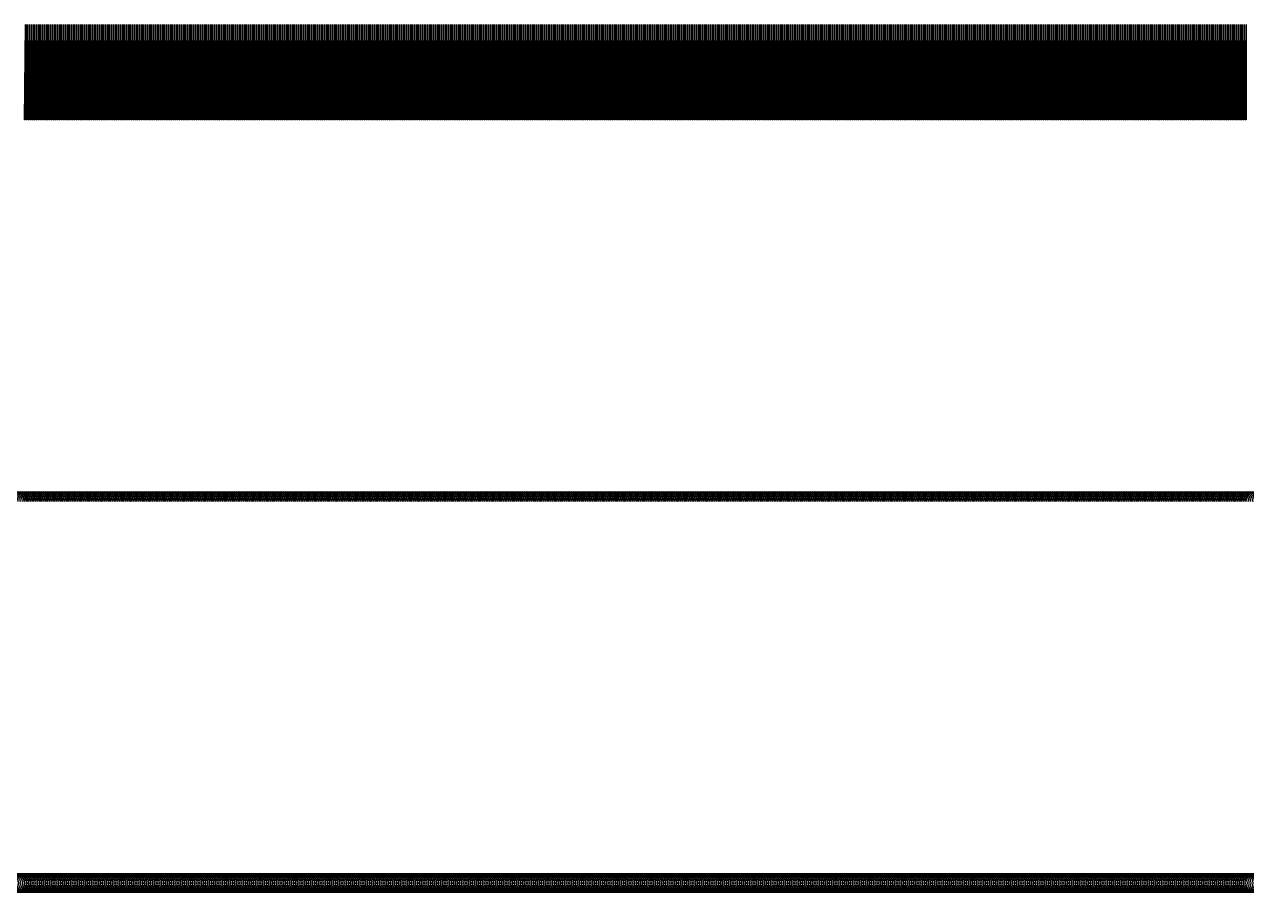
# Model space of a CAD drawing. Header units: metres. Extents: x 0 to 1000, y 0 to 105.
# Drawn here: x 128.2 to 192.3, y 59.5 to 105 of the extents above; entities that cross this region are included whole.
import ezdxf

# ---------------------------------------------------------------- set-up
doc = ezdxf.new("R2010")
doc.units = ezdxf.units.M

msp = doc.modelspace()

# ---------------------------------------------------------------- linework, layer by layer
for points in [[(128.2, 100), (128.25, 105), (128.25, 100)], [(128.3, 100), (128.35, 105), (128.35, 100)], [(128.4, 100), (128.45, 105), (128.45, 100)], [(128.5, 100), (128.55, 105), (128.55, 100)], [(128.6, 100), (128.65, 105), (128.65, 100)], [(128.7, 100), (128.75, 105), (128.75, 100)], [(128.8, 100), (128.85, 105), (128.85, 100)], [(128.9, 100), (128.95, 105), (128.95, 100)], [(129, 100), (129.05, 105), (129.05, 100)], [(129.1, 100), (129.15, 105), (129.15, 100)], [(129.2, 100), (129.25, 105), (129.25, 100)], [(129.3, 100), (129.35, 105), (129.35, 100)], [(129.4, 100), (129.45, 105), (129.45, 100)], [(129.5, 100), (129.55, 105), (129.55, 100)], [(129.6, 100), (129.65, 105), (129.65, 100)], [(129.7, 100), (129.75, 105), (129.75, 100)], [(129.8, 100), (129.85, 105), (129.85, 100)], [(129.9, 100), (129.95, 105), (129.95, 100)], [(130, 100), (130.05, 105), (130.05, 100)], [(130.1, 100), (130.15, 105), (130.15, 100)], [(130.2, 100), (130.25, 105), (130.25, 100)], [(130.3, 100), (130.35, 105), (130.35, 100)], [(130.4, 100), (130.45, 105), (130.45, 100)], [(130.5, 100), (130.55, 105), (130.55, 100)], [(130.6, 100), (130.65, 105), (130.65, 100)], [(130.7, 100), (130.75, 105), (130.75, 100)], [(130.8, 100), (130.85, 105), (130.85, 100)], [(130.9, 100), (130.95, 105), (130.95, 100)], [(131, 100), (131.05, 105), (131.05, 100)], [(131.1, 100), (131.15, 105), (131.15, 100)], [(131.2, 100), (131.25, 105), (131.25, 100)], [(131.3, 100), (131.35, 105), (131.35, 100)], [(131.4, 100), (131.45, 105), (131.45, 100)], [(131.5, 100), (131.55, 105), (131.55, 100)], [(131.6, 100), (131.65, 105), (131.65, 100)], [(131.7, 100), (131.75, 105), (131.75, 100)], [(131.8, 100), (131.85, 105), (131.85, 100)], [(131.9, 100), (131.95, 105), (131.95, 100)], [(132, 100), (132.05, 105), (132.05, 100)], [(132.1, 100), (132.15, 105), (132.15, 100)], [(132.2, 100), (132.25, 105), (132.25, 100)], [(132.3, 100), (132.35, 105), (132.35, 100)], [(132.4, 100), (132.45, 105), (132.45, 100)], [(132.5, 100), (132.55, 105), (132.55, 100)], [(132.6, 100), (132.65, 105), (132.65, 100)], [(132.7, 100), (132.75, 105), (132.75, 100)], [(132.8, 100), (132.85, 105), (132.85, 100)], [(132.9, 100), (132.95, 105), (132.95, 100)], [(133, 100), (133.05, 105), (133.05, 100)], [(133.1, 100), (133.15, 105), (133.15, 100)], [(133.2, 100), (133.25, 105), (133.25, 100)], [(133.3, 100), (133.35, 105), (133.35, 100)], [(133.4, 100), (133.45, 105), (133.45, 100)], [(133.5, 100), (133.55, 105), (133.55, 100)], [(133.6, 100), (133.65, 105), (133.65, 100)], [(133.7, 100), (133.75, 105), (133.75, 100)], [(133.8, 100), (133.85, 105), (133.85, 100)], [(133.9, 100), (133.95, 105), (133.95, 100)], [(134, 100), (134.05, 105), (134.05, 100)], [(134.1, 100), (134.15, 105), (134.15, 100)], [(134.2, 100), (134.25, 105), (134.25, 100)], [(134.3, 100), (134.35, 105), (134.35, 100)], [(134.4, 100), (134.45, 105), (134.45, 100)], [(134.5, 100), (134.55, 105), (134.55, 100)], [(134.6, 100), (134.65, 105), (134.65, 100)], [(134.7, 100), (134.75, 105), (134.75, 100)], [(134.8, 100), (134.85, 105), (134.85, 100)], [(134.9, 100), (134.95, 105), (134.95, 100)], [(135, 100), (135.05, 105), (135.05, 100)], [(135.1, 100), (135.15, 105), (135.15, 100)], [(135.2, 100), (135.25, 105), (135.25, 100)], [(135.3, 100), (135.35, 105), (135.35, 100)], [(135.4, 100), (135.45, 105), (135.45, 100)], [(135.5, 100), (135.55, 105), (135.55, 100)], [(135.6, 100), (135.65, 105), (135.65, 100)], [(135.7, 100), (135.75, 105), (135.75, 100)], [(135.8, 100), (135.85, 105), (135.85, 100)], [(135.9, 100), (135.95, 105), (135.95, 100)], [(136, 100), (136.05, 105), (136.05, 100)], [(136.1, 100), (136.15, 105), (136.15, 100)], [(136.2, 100), (136.25, 105), (136.25, 100)], [(136.3, 100), (136.35, 105), (136.35, 100)], [(136.4, 100), (136.45, 105), (136.45, 100)], [(136.5, 100), (136.55, 105), (136.55, 100)], [(136.6, 100), (136.65, 105), (136.65, 100)], [(136.7, 100), (136.75, 105), (136.75, 100)], [(136.8, 100), (136.85, 105), (136.85, 100)], [(136.9, 100), (136.95, 105), (136.95, 100)], [(137, 100), (137.05, 105), (137.05, 100)], [(137.1, 100), (137.15, 105), (137.15, 100)], [(137.2, 100), (137.25, 105), (137.25, 100)], [(137.3, 100), (137.35, 105), (137.35, 100)], [(137.4, 100), (137.45, 105), (137.45, 100)], [(137.5, 100), (137.55, 105), (137.55, 100)], [(137.6, 100), (137.65, 105), (137.65, 100)], [(137.7, 100), (137.75, 105), (137.75, 100)], [(137.8, 100), (137.85, 105), (137.85, 100)], [(137.9, 100), (137.95, 105), (137.95, 100)], [(138, 100), (138.05, 105), (138.05, 100)], [(138.1, 100), (138.15, 105), (138.15, 100)], [(138.2, 100), (138.25, 105), (138.25, 100)], [(138.3, 100), (138.35, 105), (138.35, 100)], [(138.4, 100), (138.45, 105), (138.45, 100)], [(138.5, 100), (138.55, 105), (138.55, 100)], [(138.6, 100), (138.65, 105), (138.65, 100)], [(138.7, 100), (138.75, 105), (138.75, 100)], [(138.8, 100), (138.85, 105), (138.85, 100)], [(138.9, 100), (138.95, 105), (138.95, 100)], [(139, 100), (139.05, 105), (139.05, 100)], [(139.1, 100), (139.15, 105), (139.15, 100)], [(139.2, 100), (139.25, 105), (139.25, 100)], [(139.3, 100), (139.35, 105), (139.35, 100)], [(139.4, 100), (139.45, 105), (139.45, 100)], [(139.5, 100), (139.55, 105), (139.55, 100)], [(139.6, 100), (139.65, 105), (139.65, 100)], [(139.7, 100), (139.75, 105), (139.75, 100)], [(139.8, 100), (139.85, 105), (139.85, 100)], [(139.9, 100), (139.95, 105), (139.95, 100)], [(140, 100), (140.05, 105), (140.05, 100)], [(140.1, 100), (140.15, 105), (140.15, 100)], [(140.2, 100), (140.25, 105), (140.25, 100)], [(140.3, 100), (140.35, 105), (140.35, 100)], [(140.4, 100), (140.45, 105), (140.45, 100)], [(140.5, 100), (140.55, 105), (140.55, 100)], [(140.6, 100), (140.65, 105), (140.65, 100)], [(140.7, 100), (140.75, 105), (140.75, 100)], [(140.8, 100), (140.85, 105), (140.85, 100)], [(140.9, 100), (140.95, 105), (140.95, 100)], [(141, 100), (141.05, 105), (141.05, 100)], [(141.1, 100), (141.15, 105), (141.15, 100)], [(141.2, 100), (141.25, 105), (141.25, 100)], [(141.3, 100), (141.35, 105), (141.35, 100)], [(141.4, 100), (141.45, 105), (141.45, 100)], [(141.5, 100), (141.55, 105), (141.55, 100)], [(141.6, 100), (141.65, 105), (141.65, 100)], [(141.7, 100), (141.75, 105), (141.75, 100)], [(141.8, 100), (141.85, 105), (141.85, 100)], [(141.9, 100), (141.95, 105), (141.95, 100)], [(142, 100), (142.05, 105), (142.05, 100)], [(142.1, 100), (142.15, 105), (142.15, 100)], [(142.2, 100), (142.25, 105), (142.25, 100)], [(142.3, 100), (142.35, 105), (142.35, 100)], [(142.4, 100), (142.45, 105), (142.45, 100)], [(142.5, 100), (142.55, 105), (142.55, 100)], [(142.6, 100), (142.65, 105), (142.65, 100)], [(142.7, 100), (142.75, 105), (142.75, 100)], [(142.8, 100), (142.85, 105), (142.85, 100)], [(142.9, 100), (142.95, 105), (142.95, 100)], [(143, 100), (143.05, 105), (143.05, 100)], [(143.1, 100), (143.15, 105), (143.15, 100)], [(143.2, 100), (143.25, 105), (143.25, 100)], [(143.3, 100), (143.35, 105), (143.35, 100)], [(143.4, 100), (143.45, 105), (143.45, 100)], [(143.5, 100), (143.55, 105), (143.55, 100)], [(143.6, 100), (143.65, 105), (143.65, 100)], [(143.7, 100), (143.75, 105), (143.75, 100)], [(143.8, 100), (143.85, 105), (143.85, 100)], [(143.9, 100), (143.95, 105), (143.95, 100)], [(144, 100), (144.05, 105), (144.05, 100)], [(144.1, 100), (144.15, 105), (144.15, 100)], [(144.2, 100), (144.25, 105), (144.25, 100)], [(144.3, 100), (144.35, 105), (144.35, 100)], [(144.4, 100), (144.45, 105), (144.45, 100)], [(144.5, 100), (144.55, 105), (144.55, 100)], [(144.6, 100), (144.65, 105), (144.65, 100)], [(144.7, 100), (144.75, 105), (144.75, 100)], [(144.8, 100), (144.85, 105), (144.85, 100)], [(144.9, 100), (144.95, 105), (144.95, 100)], [(145, 100), (145.05, 105), (145.05, 100)], [(145.1, 100), (145.15, 105), (145.15, 100)], [(145.2, 100), (145.25, 105), (145.25, 100)], [(145.3, 100), (145.35, 105), (145.35, 100)], [(145.4, 100), (145.45, 105), (145.45, 100)], [(145.5, 100), (145.55, 105), (145.55, 100)], [(145.6, 100), (145.65, 105), (145.65, 100)], [(145.7, 100), (145.75, 105), (145.75, 100)], [(145.8, 100), (145.85, 105), (145.85, 100)], [(145.9, 100), (145.95, 105), (145.95, 100)], [(146, 100), (146.05, 105), (146.05, 100)], [(146.1, 100), (146.15, 105), (146.15, 100)], [(146.2, 100), (146.25, 105), (146.25, 100)], [(146.3, 100), (146.35, 105), (146.35, 100)], [(146.4, 100), (146.45, 105), (146.45, 100)], [(146.5, 100), (146.55, 105), (146.55, 100)], [(146.6, 100), (146.65, 105), (146.65, 100)], [(146.7, 100), (146.75, 105), (146.75, 100)], [(146.8, 100), (146.85, 105), (146.85, 100)], [(146.9, 100), (146.95, 105), (146.95, 100)], [(147, 100), (147.05, 105), (147.05, 100)], [(147.1, 100), (147.15, 105), (147.15, 100)], [(147.2, 100), (147.25, 105), (147.25, 100)], [(147.3, 100), (147.35, 105), (147.35, 100)], [(147.4, 100), (147.45, 105), (147.45, 100)], [(147.5, 100), (147.55, 105), (147.55, 100)], [(147.6, 100), (147.65, 105), (147.65, 100)], [(147.7, 100), (147.75, 105), (147.75, 100)], [(147.8, 100), (147.85, 105), (147.85, 100)], [(147.9, 100), (147.95, 105), (147.95, 100)], [(148, 100), (148.05, 105), (148.05, 100)], [(148.1, 100), (148.15, 105), (148.15, 100)], [(148.2, 100), (148.25, 105), (148.25, 100)], [(148.3, 100), (148.35, 105), (148.35, 100)], [(148.4, 100), (148.45, 105), (148.45, 100)], [(148.5, 100), (148.55, 105), (148.55, 100)], [(148.6, 100), (148.65, 105), (148.65, 100)], [(148.7, 100), (148.75, 105), (148.75, 100)], [(148.8, 100), (148.85, 105), (148.85, 100)], [(148.9, 100), (148.95, 105), (148.95, 100)], [(149, 100), (149.05, 105), (149.05, 100)], [(149.1, 100), (149.15, 105), (149.15, 100)], [(149.2, 100), (149.25, 105), (149.25, 100)], [(149.3, 100), (149.35, 105), (149.35, 100)], [(149.4, 100), (149.45, 105), (149.45, 100)], [(149.5, 100), (149.55, 105), (149.55, 100)], [(149.6, 100), (149.65, 105), (149.65, 100)], [(149.7, 100), (149.75, 105), (149.75, 100)], [(149.8, 100), (149.85, 105), (149.85, 100)], [(149.9, 100), (149.95, 105), (149.95, 100)], [(150, 100), (150.05, 105), (150.05, 100)], [(150.1, 100), (150.15, 105), (150.15, 100)], [(150.2, 100), (150.25, 105), (150.25, 100)], [(150.3, 100), (150.35, 105), (150.35, 100)], [(150.4, 100), (150.45, 105), (150.45, 100)], [(150.5, 100), (150.55, 105), (150.55, 100)], [(150.6, 100), (150.65, 105), (150.65, 100)], [(150.7, 100), (150.75, 105), (150.75, 100)], [(150.8, 100), (150.85, 105), (150.85, 100)], [(150.9, 100), (150.95, 105), (150.95, 100)], [(151, 100), (151.05, 105), (151.05, 100)], [(151.1, 100), (151.15, 105), (151.15, 100)], [(151.2, 100), (151.25, 105), (151.25, 100)], [(151.3, 100), (151.35, 105), (151.35, 100)], [(151.4, 100), (151.45, 105), (151.45, 100)], [(151.5, 100), (151.55, 105), (151.55, 100)], [(151.6, 100), (151.65, 105), (151.65, 100)], [(151.7, 100), (151.75, 105), (151.75, 100)], [(151.8, 100), (151.85, 105), (151.85, 100)], [(151.9, 100), (151.95, 105), (151.95, 100)], [(152, 100), (152.05, 105), (152.05, 100)], [(152.1, 100), (152.15, 105), (152.15, 100)], [(152.2, 100), (152.25, 105), (152.25, 100)], [(152.3, 100), (152.35, 105), (152.35, 100)], [(152.4, 100), (152.45, 105), (152.45, 100)], [(152.5, 100), (152.55, 105), (152.55, 100)], [(152.6, 100), (152.65, 105), (152.65, 100)], [(152.7, 100), (152.75, 105), (152.75, 100)], [(152.8, 100), (152.85, 105), (152.85, 100)], [(152.9, 100), (152.95, 105), (152.95, 100)], [(153, 100), (153.05, 105), (153.05, 100)], [(153.1, 100), (153.15, 105), (153.15, 100)], [(153.2, 100), (153.25, 105), (153.25, 100)], [(153.3, 100), (153.35, 105), (153.35, 100)], [(153.4, 100), (153.45, 105), (153.45, 100)], [(153.5, 100), (153.55, 105), (153.55, 100)], [(153.6, 100), (153.65, 105), (153.65, 100)], [(153.7, 100), (153.75, 105), (153.75, 100)], [(153.8, 100), (153.85, 105), (153.85, 100)], [(153.9, 100), (153.95, 105), (153.95, 100)], [(154, 100), (154.05, 105), (154.05, 100)], [(154.1, 100), (154.15, 105), (154.15, 100)], [(154.2, 100), (154.25, 105), (154.25, 100)], [(154.3, 100), (154.35, 105), (154.35, 100)], [(154.4, 100), (154.45, 105), (154.45, 100)], [(154.5, 100), (154.55, 105), (154.55, 100)], [(154.6, 100), (154.65, 105), (154.65, 100)], [(154.7, 100), (154.75, 105), (154.75, 100)], [(154.8, 100), (154.85, 105), (154.85, 100)], [(154.9, 100), (154.95, 105), (154.95, 100)], [(155, 100), (155.05, 105), (155.05, 100)], [(155.1, 100), (155.15, 105), (155.15, 100)], [(155.2, 100), (155.25, 105), (155.25, 100)], [(155.3, 100), (155.35, 105), (155.35, 100)], [(155.4, 100), (155.45, 105), (155.45, 100)], [(155.5, 100), (155.55, 105), (155.55, 100)], [(155.6, 100), (155.65, 105), (155.65, 100)], [(155.7, 100), (155.75, 105), (155.75, 100)], [(155.8, 100), (155.85, 105), (155.85, 100)], [(155.9, 100), (155.95, 105), (155.95, 100)], [(156, 100), (156.05, 105), (156.05, 100)], [(156.1, 100), (156.15, 105), (156.15, 100)], [(156.2, 100), (156.25, 105), (156.25, 100)], [(156.3, 100), (156.35, 105), (156.35, 100)], [(156.4, 100), (156.45, 105), (156.45, 100)], [(156.5, 100), (156.55, 105), (156.55, 100)], [(156.6, 100), (156.65, 105), (156.65, 100)], [(156.7, 100), (156.75, 105), (156.75, 100)], [(156.8, 100), (156.85, 105), (156.85, 100)], [(156.9, 100), (156.95, 105), (156.95, 100)], [(157, 100), (157.05, 105), (157.05, 100)], [(157.1, 100), (157.15, 105), (157.15, 100)], [(157.2, 100), (157.25, 105), (157.25, 100)], [(157.3, 100), (157.35, 105), (157.35, 100)], [(157.4, 100), (157.45, 105), (157.45, 100)], [(157.5, 100), (157.55, 105), (157.55, 100)], [(157.6, 100), (157.65, 105), (157.65, 100)], [(157.7, 100), (157.75, 105), (157.75, 100)], [(157.8, 100), (157.85, 105), (157.85, 100)], [(157.9, 100), (157.95, 105), (157.95, 100)], [(158, 100), (158.05, 105), (158.05, 100)], [(158.1, 100), (158.15, 105), (158.15, 100)], [(158.2, 100), (158.25, 105), (158.25, 100)], [(158.3, 100), (158.35, 105), (158.35, 100)], [(158.4, 100), (158.45, 105), (158.45, 100)], [(158.5, 100), (158.55, 105), (158.55, 100)], [(158.6, 100), (158.65, 105), (158.65, 100)], [(158.7, 100), (158.75, 105), (158.75, 100)], [(158.8, 100), (158.85, 105), (158.85, 100)], [(158.9, 100), (158.95, 105), (158.95, 100)], [(159, 100), (159.05, 105), (159.05, 100)], [(159.1, 100), (159.15, 105), (159.15, 100)], [(159.2, 100), (159.25, 105), (159.25, 100)], [(159.3, 100), (159.35, 105), (159.35, 100)], [(159.4, 100), (159.45, 105), (159.45, 100)], [(159.5, 100), (159.55, 105), (159.55, 100)], [(159.6, 100), (159.65, 105), (159.65, 100)], [(159.7, 100), (159.75, 105), (159.75, 100)], [(159.8, 100), (159.85, 105), (159.85, 100)], [(159.9, 100), (159.95, 105), (159.95, 100)], [(160, 100), (160.05, 105), (160.05, 100)], [(160.1, 100), (160.15, 105), (160.15, 100)], [(160.2, 100), (160.25, 105), (160.25, 100)], [(160.3, 100), (160.35, 105), (160.35, 100)], [(160.4, 100), (160.45, 105), (160.45, 100)], [(160.5, 100), (160.55, 105), (160.55, 100)], [(160.6, 100), (160.65, 105), (160.65, 100)], [(160.7, 100), (160.75, 105), (160.75, 100)], [(160.8, 100), (160.85, 105), (160.85, 100)], [(160.9, 100), (160.95, 105), (160.95, 100)], [(161, 100), (161.05, 105), (161.05, 100)], [(161.1, 100), (161.15, 105), (161.15, 100)], [(161.2, 100), (161.25, 105), (161.25, 100)], [(161.3, 100), (161.35, 105), (161.35, 100)], [(161.4, 100), (161.45, 105), (161.45, 100)], [(161.5, 100), (161.55, 105), (161.55, 100)], [(161.6, 100), (161.65, 105), (161.65, 100)], [(161.7, 100), (161.75, 105), (161.75, 100)], [(161.8, 100), (161.85, 105), (161.85, 100)], [(161.9, 100), (161.95, 105), (161.95, 100)], [(162, 100), (162.05, 105), (162.05, 100)], [(162.1, 100), (162.15, 105), (162.15, 100)], [(162.2, 100), (162.25, 105), (162.25, 100)], [(162.3, 100), (162.35, 105), (162.35, 100)], [(162.4, 100), (162.45, 105), (162.45, 100)], [(162.5, 100), (162.55, 105), (162.55, 100)], [(162.6, 100), (162.65, 105), (162.65, 100)], [(162.7, 100), (162.75, 105), (162.75, 100)], [(162.8, 100), (162.85, 105), (162.85, 100)], [(162.9, 100), (162.95, 105), (162.95, 100)], [(163, 100), (163.05, 105), (163.05, 100)], [(163.1, 100), (163.15, 105), (163.15, 100)], [(163.2, 100), (163.25, 105), (163.25, 100)], [(163.3, 100), (163.35, 105), (163.35, 100)], [(163.4, 100), (163.45, 105), (163.45, 100)], [(163.5, 100), (163.55, 105), (163.55, 100)], [(163.6, 100), (163.65, 105), (163.65, 100)], [(163.7, 100), (163.75, 105), (163.75, 100)], [(163.8, 100), (163.85, 105), (163.85, 100)], [(163.9, 100), (163.95, 105), (163.95, 100)], [(164, 100), (164.05, 105), (164.05, 100)], [(164.1, 100), (164.15, 105), (164.15, 100)], [(164.2, 100), (164.25, 105), (164.25, 100)], [(164.3, 100), (164.35, 105), (164.35, 100)], [(164.4, 100), (164.45, 105), (164.45, 100)], [(164.5, 100), (164.55, 105), (164.55, 100)], [(164.6, 100), (164.65, 105), (164.65, 100)], [(164.7, 100), (164.75, 105), (164.75, 100)], [(164.8, 100), (164.85, 105), (164.85, 100)], [(164.9, 100), (164.95, 105), (164.95, 100)], [(165, 100), (165.05, 105), (165.05, 100)], [(165.1, 100), (165.15, 105), (165.15, 100)], [(165.2, 100), (165.25, 105), (165.25, 100)], [(165.3, 100), (165.35, 105), (165.35, 100)], [(165.4, 100), (165.45, 105), (165.45, 100)], [(165.5, 100), (165.55, 105), (165.55, 100)], [(165.6, 100), (165.65, 105), (165.65, 100)], [(165.7, 100), (165.75, 105), (165.75, 100)], [(165.8, 100), (165.85, 105), (165.85, 100)], [(165.9, 100), (165.95, 105), (165.95, 100)], [(166, 100), (166.05, 105), (166.05, 100)], [(166.1, 100), (166.15, 105), (166.15, 100)], [(166.2, 100), (166.25, 105), (166.25, 100)], [(166.3, 100), (166.35, 105), (166.35, 100)], [(166.4, 100), (166.45, 105), (166.45, 100)], [(166.5, 100), (166.55, 105), (166.55, 100)], [(166.6, 100), (166.65, 105), (166.65, 100)], [(166.7, 100), (166.75, 105), (166.75, 100)], [(166.8, 100), (166.85, 105), (166.85, 100)], [(166.9, 100), (166.95, 105), (166.95, 100)], [(167, 100), (167.05, 105), (167.05, 100)], [(167.1, 100), (167.15, 105), (167.15, 100)], [(167.2, 100), (167.25, 105), (167.25, 100)], [(167.3, 100), (167.35, 105), (167.35, 100)], [(167.4, 100), (167.45, 105), (167.45, 100)], [(167.5, 100), (167.55, 105), (167.55, 100)], [(167.6, 100), (167.65, 105), (167.65, 100)], [(167.7, 100), (167.75, 105), (167.75, 100)], [(167.8, 100), (167.85, 105), (167.85, 100)], [(167.9, 100), (167.95, 105), (167.95, 100)], [(168, 100), (168.05, 105), (168.05, 100)], [(168.1, 100), (168.15, 105), (168.15, 100)], [(168.2, 100), (168.25, 105), (168.25, 100)], [(168.3, 100), (168.35, 105), (168.35, 100)], [(168.4, 100), (168.45, 105), (168.45, 100)], [(168.5, 100), (168.55, 105), (168.55, 100)], [(168.6, 100), (168.65, 105), (168.65, 100)], [(168.7, 100), (168.75, 105), (168.75, 100)], [(168.8, 100), (168.85, 105), (168.85, 100)], [(168.9, 100), (168.95, 105), (168.95, 100)], [(169, 100), (169.05, 105), (169.05, 100)], [(169.1, 100), (169.15, 105), (169.15, 100)], [(169.2, 100), (169.25, 105), (169.25, 100)], [(169.3, 100), (169.35, 105), (169.35, 100)], [(169.4, 100), (169.45, 105), (169.45, 100)], [(169.5, 100), (169.55, 105), (169.55, 100)], [(169.6, 100), (169.65, 105), (169.65, 100)], [(169.7, 100), (169.75, 105), (169.75, 100)], [(169.8, 100), (169.85, 105), (169.85, 100)], [(169.9, 100), (169.95, 105), (169.95, 100)], [(170, 100), (170.05, 105), (170.05, 100)], [(170.1, 100), (170.15, 105), (170.15, 100)], [(170.2, 100), (170.25, 105), (170.25, 100)], [(170.3, 100), (170.35, 105), (170.35, 100)], [(170.4, 100), (170.45, 105), (170.45, 100)], [(170.5, 100), (170.55, 105), (170.55, 100)], [(170.6, 100), (170.65, 105), (170.65, 100)], [(170.7, 100), (170.75, 105), (170.75, 100)], [(170.8, 100), (170.85, 105), (170.85, 100)], [(170.9, 100), (170.95, 105), (170.95, 100)], [(171, 100), (171.05, 105), (171.05, 100)], [(171.1, 100), (171.15, 105), (171.15, 100)], [(171.2, 100), (171.25, 105), (171.25, 100)], [(171.3, 100), (171.35, 105), (171.35, 100)], [(171.4, 100), (171.45, 105), (171.45, 100)], [(171.5, 100), (171.55, 105), (171.55, 100)], [(171.6, 100), (171.65, 105), (171.65, 100)], [(171.7, 100), (171.75, 105), (171.75, 100)], [(171.8, 100), (171.85, 105), (171.85, 100)], [(171.9, 100), (171.95, 105), (171.95, 100)], [(172, 100), (172.05, 105), (172.05, 100)], [(172.1, 100), (172.15, 105), (172.15, 100)], [(172.2, 100), (172.25, 105), (172.25, 100)], [(172.3, 100), (172.35, 105), (172.35, 100)], [(172.4, 100), (172.45, 105), (172.45, 100)], [(172.5, 100), (172.55, 105), (172.55, 100)], [(172.6, 100), (172.65, 105), (172.65, 100)], [(172.7, 100), (172.75, 105), (172.75, 100)], [(172.8, 100), (172.85, 105), (172.85, 100)], [(172.9, 100), (172.95, 105), (172.95, 100)], [(173, 100), (173.05, 105), (173.05, 100)], [(173.1, 100), (173.15, 105), (173.15, 100)], [(173.2, 100), (173.25, 105), (173.25, 100)], [(173.3, 100), (173.35, 105), (173.35, 100)], [(173.4, 100), (173.45, 105), (173.45, 100)], [(173.5, 100), (173.55, 105), (173.55, 100)], [(173.6, 100), (173.65, 105), (173.65, 100)], [(173.7, 100), (173.75, 105), (173.75, 100)], [(173.8, 100), (173.85, 105), (173.85, 100)], [(173.9, 100), (173.95, 105), (173.95, 100)], [(174, 100), (174.05, 105), (174.05, 100)], [(174.1, 100), (174.15, 105), (174.15, 100)], [(174.2, 100), (174.25, 105), (174.25, 100)], [(174.3, 100), (174.35, 105), (174.35, 100)], [(174.4, 100), (174.45, 105), (174.45, 100)], [(174.5, 100), (174.55, 105), (174.55, 100)], [(174.6, 100), (174.65, 105), (174.65, 100)], [(174.7, 100), (174.75, 105), (174.75, 100)], [(174.8, 100), (174.85, 105), (174.85, 100)], [(174.9, 100), (174.95, 105), (174.95, 100)], [(175, 100), (175.05, 105), (175.05, 100)], [(175.1, 100), (175.15, 105), (175.15, 100)], [(175.2, 100), (175.25, 105), (175.25, 100)], [(175.3, 100), (175.35, 105), (175.35, 100)], [(175.4, 100), (175.45, 105), (175.45, 100)], [(175.5, 100), (175.55, 105), (175.55, 100)], [(175.6, 100), (175.65, 105), (175.65, 100)], [(175.7, 100), (175.75, 105), (175.75, 100)], [(175.8, 100), (175.85, 105), (175.85, 100)], [(175.9, 100), (175.95, 105), (175.95, 100)], [(176, 100), (176.05, 105), (176.05, 100)], [(176.1, 100), (176.15, 105), (176.15, 100)], [(176.2, 100), (176.25, 105), (176.25, 100)], [(176.3, 100), (176.35, 105), (176.35, 100)], [(176.4, 100), (176.45, 105), (176.45, 100)], [(176.5, 100), (176.55, 105), (176.55, 100)], [(176.6, 100), (176.65, 105), (176.65, 100)], [(176.7, 100), (176.75, 105), (176.75, 100)], [(176.8, 100), (176.85, 105), (176.85, 100)], [(176.9, 100), (176.95, 105), (176.95, 100)], [(177, 100), (177.05, 105), (177.05, 100)], [(177.1, 100), (177.15, 105), (177.15, 100)], [(177.2, 100), (177.25, 105), (177.25, 100)], [(177.3, 100), (177.35, 105), (177.35, 100)], [(177.4, 100), (177.45, 105), (177.45, 100)], [(177.5, 100), (177.55, 105), (177.55, 100)], [(177.6, 100), (177.65, 105), (177.65, 100)], [(177.7, 100), (177.75, 105), (177.75, 100)], [(177.8, 100), (177.85, 105), (177.85, 100)], [(177.9, 100), (177.95, 105), (177.95, 100)], [(178, 100), (178.05, 105), (178.05, 100)], [(178.1, 100), (178.15, 105), (178.15, 100)], [(178.2, 100), (178.25, 105), (178.25, 100)], [(178.3, 100), (178.35, 105), (178.35, 100)], [(178.4, 100), (178.45, 105), (178.45, 100)], [(178.5, 100), (178.55, 105), (178.55, 100)], [(178.6, 100), (178.65, 105), (178.65, 100)], [(178.7, 100), (178.75, 105), (178.75, 100)], [(178.8, 100), (178.85, 105), (178.85, 100)], [(178.9, 100), (178.95, 105), (178.95, 100)], [(179, 100), (179.05, 105), (179.05, 100)], [(179.1, 100), (179.15, 105), (179.15, 100)], [(179.2, 100), (179.25, 105), (179.25, 100)], [(179.3, 100), (179.35, 105), (179.35, 100)], [(179.4, 100), (179.45, 105), (179.45, 100)], [(179.5, 100), (179.55, 105), (179.55, 100)], [(179.6, 100), (179.65, 105), (179.65, 100)], [(179.7, 100), (179.75, 105), (179.75, 100)], [(179.8, 100), (179.85, 105), (179.85, 100)], [(179.9, 100), (179.95, 105), (179.95, 100)], [(180, 100), (180.05, 105), (180.05, 100)], [(180.1, 100), (180.15, 105), (180.15, 100)], [(180.2, 100), (180.25, 105), (180.25, 100)], [(180.3, 100), (180.35, 105), (180.35, 100)], [(180.4, 100), (180.45, 105), (180.45, 100)], [(180.5, 100), (180.55, 105), (180.55, 100)], [(180.6, 100), (180.65, 105), (180.65, 100)], [(180.7, 100), (180.75, 105), (180.75, 100)], [(180.8, 100), (180.85, 105), (180.85, 100)], [(180.9, 100), (180.95, 105), (180.95, 100)], [(181, 100), (181.05, 105), (181.05, 100)], [(181.1, 100), (181.15, 105), (181.15, 100)], [(181.2, 100), (181.25, 105), (181.25, 100)], [(181.3, 100), (181.35, 105), (181.35, 100)], [(181.4, 100), (181.45, 105), (181.45, 100)], [(181.5, 100), (181.55, 105), (181.55, 100)], [(181.6, 100), (181.65, 105), (181.65, 100)], [(181.7, 100), (181.75, 105), (181.75, 100)], [(181.8, 100), (181.85, 105), (181.85, 100)], [(181.9, 100), (181.95, 105), (181.95, 100)], [(182, 100), (182.05, 105), (182.05, 100)], [(182.1, 100), (182.15, 105), (182.15, 100)], [(182.2, 100), (182.25, 105), (182.25, 100)], [(182.3, 100), (182.35, 105), (182.35, 100)], [(182.4, 100), (182.45, 105), (182.45, 100)], [(182.5, 100), (182.55, 105), (182.55, 100)], [(182.6, 100), (182.65, 105), (182.65, 100)], [(182.7, 100), (182.75, 105), (182.75, 100)], [(182.8, 100), (182.85, 105), (182.85, 100)], [(182.9, 100), (182.95, 105), (182.95, 100)], [(183, 100), (183.05, 105), (183.05, 100)], [(183.1, 100), (183.15, 105), (183.15, 100)], [(183.2, 100), (183.25, 105), (183.25, 100)], [(183.3, 100), (183.35, 105), (183.35, 100)], [(183.4, 100), (183.45, 105), (183.45, 100)], [(183.5, 100), (183.55, 105), (183.55, 100)], [(183.6, 100), (183.65, 105), (183.65, 100)], [(183.7, 100), (183.75, 105), (183.75, 100)], [(183.8, 100), (183.85, 105), (183.85, 100)], [(183.9, 100), (183.95, 105), (183.95, 100)], [(184, 100), (184.05, 105), (184.05, 100)], [(184.1, 100), (184.15, 105), (184.15, 100)], [(184.2, 100), (184.25, 105), (184.25, 100)], [(184.3, 100), (184.35, 105), (184.35, 100)], [(184.4, 100), (184.45, 105), (184.45, 100)], [(184.5, 100), (184.55, 105), (184.55, 100)], [(184.6, 100), (184.65, 105), (184.65, 100)], [(184.7, 100), (184.75, 105), (184.75, 100)], [(184.8, 100), (184.85, 105), (184.85, 100)], [(184.9, 100), (184.95, 105), (184.95, 100)], [(185, 100), (185.05, 105), (185.05, 100)], [(185.1, 100), (185.15, 105), (185.15, 100)], [(185.2, 100), (185.25, 105), (185.25, 100)], [(185.3, 100), (185.35, 105), (185.35, 100)], [(185.4, 100), (185.45, 105), (185.45, 100)], [(185.5, 100), (185.55, 105), (185.55, 100)], [(185.6, 100), (185.65, 105), (185.65, 100)], [(185.7, 100), (185.75, 105), (185.75, 100)], [(185.8, 100), (185.85, 105), (185.85, 100)], [(185.9, 100), (185.95, 105), (185.95, 100)], [(186, 100), (186.05, 105), (186.05, 100)], [(186.1, 100), (186.15, 105), (186.15, 100)], [(186.2, 100), (186.25, 105), (186.25, 100)], [(186.3, 100), (186.35, 105), (186.35, 100)], [(186.4, 100), (186.45, 105), (186.45, 100)], [(186.5, 100), (186.55, 105), (186.55, 100)], [(186.6, 100), (186.65, 105), (186.65, 100)], [(186.7, 100), (186.75, 105), (186.75, 100)], [(186.8, 100), (186.85, 105), (186.85, 100)], [(186.9, 100), (186.95, 105), (186.95, 100)], [(187, 100), (187.05, 105), (187.05, 100)], [(187.1, 100), (187.15, 105), (187.15, 100)], [(187.2, 100), (187.25, 105), (187.25, 100)], [(187.3, 100), (187.35, 105), (187.35, 100)], [(187.4, 100), (187.45, 105), (187.45, 100)], [(187.5, 100), (187.55, 105), (187.55, 100)], [(187.6, 100), (187.65, 105), (187.65, 100)], [(187.7, 100), (187.75, 105), (187.75, 100)], [(187.8, 100), (187.85, 105), (187.85, 100)], [(187.9, 100), (187.95, 105), (187.95, 100)], [(188, 100), (188.05, 105), (188.05, 100)], [(188.1, 100), (188.15, 105), (188.15, 100)], [(188.2, 100), (188.25, 105), (188.25, 100)], [(188.3, 100), (188.35, 105), (188.35, 100)], [(188.4, 100), (188.45, 105), (188.45, 100)], [(188.5, 100), (188.55, 105), (188.55, 100)], [(188.6, 100), (188.65, 105), (188.65, 100)], [(188.7, 100), (188.75, 105), (188.75, 100)], [(188.8, 100), (188.85, 105), (188.85, 100)], [(188.9, 100), (188.95, 105), (188.95, 100)], [(189, 100), (189.05, 105), (189.05, 100)], [(189.1, 100), (189.15, 105), (189.15, 100)], [(189.2, 100), (189.25, 105), (189.25, 100)], [(189.3, 100), (189.35, 105), (189.35, 100)], [(189.4, 100), (189.45, 105), (189.45, 100)], [(189.5, 100), (189.55, 105), (189.55, 100)], [(189.6, 100), (189.65, 105), (189.65, 100)], [(189.7, 100), (189.75, 105), (189.75, 100)], [(189.8, 100), (189.85, 105), (189.85, 100)], [(189.9, 100), (189.95, 105), (189.95, 100)], [(190, 100), (190.05, 105), (190.05, 100)], [(190.1, 100), (190.15, 105), (190.15, 100)], [(190.2, 100), (190.25, 105), (190.25, 100)], [(190.3, 100), (190.35, 105), (190.35, 100)], [(190.4, 100), (190.45, 105), (190.45, 100)], [(190.5, 100), (190.55, 105), (190.55, 100)], [(190.6, 100), (190.65, 105), (190.65, 100)], [(190.7, 100), (190.75, 105), (190.75, 100)], [(190.8, 100), (190.85, 105), (190.85, 100)], [(190.9, 100), (190.95, 105), (190.95, 100)], [(191, 100), (191.05, 105), (191.05, 100)], [(191.1, 100), (191.15, 105), (191.15, 100)], [(191.2, 100), (191.25, 105), (191.25, 100)], [(191.3, 100), (191.35, 105), (191.35, 100)], [(191.4, 100), (191.45, 105), (191.45, 100)], [(191.5, 100), (191.55, 105), (191.55, 100)], [(191.6, 100), (191.65, 105), (191.65, 100)], [(191.7, 100), (191.75, 105), (191.75, 100)], [(191.8, 100), (191.85, 105), (191.85, 100)], [(191.9, 100), (191.95, 105), (191.95, 100)], [(192, 100), (192.05, 105), (192.05, 100)], [(192.1, 100), (192.15, 105), (192.15, 100)], [(192.2, 100), (192.25, 105), (192.25, 100)]]:
    msp.add_lwpolyline(points, close=True)
for centre in [(127.7, 60), (127.8, 60), (127.9, 60), (128, 60), (128.1, 60), (128.2, 60), (128.3, 60), (128.4, 60), (128.5, 60), (128.6, 60), (128.7, 60), (128.8, 60), (128.9, 60), (129, 60), (129.1, 60), (129.2, 60), (129.3, 60), (129.4, 60), (129.5, 60), (129.6, 60), (129.7, 60), (129.8, 60), (129.9, 60), (130, 60), (130.1, 60), (130.2, 60), (130.3, 60), (130.4, 60), (130.5, 60), (130.6, 60), (130.7, 60), (130.8, 60), (130.9, 60), (131, 60), (131.1, 60), (131.2, 60), (131.3, 60), (131.4, 60), (131.5, 60), (131.6, 60), (131.7, 60), (131.8, 60), (131.9, 60), (132, 60), (132.1, 60), (132.2, 60), (132.3, 60), (132.4, 60), (132.5, 60), (132.6, 60), (132.7, 60), (132.8, 60), (132.9, 60), (133, 60), (133.1, 60), (133.2, 60), (133.3, 60), (133.4, 60), (133.5, 60), (133.6, 60), (133.7, 60), (133.8, 60), (133.9, 60), (134, 60), (134.1, 60), (134.2, 60), (134.3, 60), (134.4, 60), (134.5, 60), (134.6, 60), (134.7, 60), (134.8, 60), (134.9, 60), (135, 60), (135.1, 60), (135.2, 60), (135.3, 60), (135.4, 60), (135.5, 60), (135.6, 60), (135.7, 60), (135.8, 60), (135.9, 60), (136, 60), (136.1, 60), (136.2, 60), (136.3, 60), (136.4, 60), (136.5, 60), (136.6, 60), (136.7, 60), (136.8, 60), (136.9, 60), (137, 60), (137.1, 60), (137.2, 60), (137.3, 60), (137.4, 60), (137.5, 60), (137.6, 60), (137.7, 60), (137.8, 60), (137.9, 60), (138, 60), (138.1, 60), (138.2, 60), (138.3, 60), (138.4, 60), (138.5, 60), (138.6, 60), (138.7, 60), (138.8, 60), (138.9, 60), (139, 60), (139.1, 60), (139.2, 60), (139.3, 60), (139.4, 60), (139.5, 60), (139.6, 60), (139.7, 60), (139.8, 60), (139.9, 60), (140, 60), (140.1, 60), (140.2, 60), (140.3, 60), (140.4, 60), (140.5, 60), (140.6, 60), (140.7, 60), (140.8, 60), (140.9, 60), (141, 60), (141.1, 60), (141.2, 60), (141.3, 60), (141.4, 60), (141.5, 60), (141.6, 60), (141.7, 60), (141.8, 60), (141.9, 60), (142, 60), (142.1, 60), (142.2, 60), (142.3, 60), (142.4, 60), (142.5, 60), (142.6, 60), (142.7, 60), (142.8, 60), (142.9, 60), (143, 60), (143.1, 60), (143.2, 60), (143.3, 60), (143.4, 60), (143.5, 60), (143.6, 60), (143.7, 60), (143.8, 60), (143.9, 60), (144, 60), (144.1, 60), (144.2, 60), (144.3, 60), (144.4, 60), (144.5, 60), (144.6, 60), (144.7, 60), (144.8, 60), (144.9, 60), (145, 60), (145.1, 60), (145.2, 60), (145.3, 60), (145.4, 60), (145.5, 60), (145.6, 60), (145.7, 60), (145.8, 60), (145.9, 60), (146, 60), (146.1, 60), (146.2, 60), (146.3, 60), (146.4, 60), (146.5, 60), (146.6, 60), (146.7, 60), (146.8, 60), (146.9, 60), (147, 60), (147.1, 60), (147.2, 60), (147.3, 60), (147.4, 60), (147.5, 60), (147.6, 60), (147.7, 60), (147.8, 60), (147.9, 60), (148, 60), (148.1, 60), (148.2, 60), (148.3, 60), (148.4, 60), (148.5, 60), (148.6, 60), (148.7, 60), (148.8, 60), (148.9, 60), (149, 60), (149.1, 60), (149.2, 60), (149.3, 60), (149.4, 60), (149.5, 60), (149.6, 60), (149.7, 60), (149.8, 60), (149.9, 60), (150, 60), (150.1, 60), (150.2, 60), (150.3, 60), (150.4, 60), (150.5, 60), (150.6, 60), (150.7, 60), (150.8, 60), (150.9, 60), (151, 60), (151.1, 60), (151.2, 60), (151.3, 60), (151.4, 60), (151.5, 60), (151.6, 60), (151.7, 60), (151.8, 60), (151.9, 60), (152, 60), (152.1, 60), (152.2, 60), (152.3, 60), (152.4, 60), (152.5, 60), (152.6, 60), (152.7, 60), (152.8, 60), (152.9, 60), (153, 60), (153.1, 60), (153.2, 60), (153.3, 60), (153.4, 60), (153.5, 60), (153.6, 60), (153.7, 60), (153.8, 60), (153.9, 60), (154, 60), (154.1, 60), (154.2, 60), (154.3, 60), (154.4, 60), (154.5, 60), (154.6, 60), (154.7, 60), (154.8, 60), (154.9, 60), (155, 60), (155.1, 60), (155.2, 60), (155.3, 60), (155.4, 60), (155.5, 60), (155.6, 60), (155.7, 60), (155.8, 60), (155.9, 60), (156, 60), (156.1, 60), (156.2, 60), (156.3, 60), (156.4, 60), (156.5, 60), (156.6, 60), (156.7, 60), (156.8, 60), (156.9, 60), (157, 60), (157.1, 60), (157.2, 60), (157.3, 60), (157.4, 60), (157.5, 60), (157.6, 60), (157.7, 60), (157.8, 60), (157.9, 60), (158, 60), (158.1, 60), (158.2, 60), (158.3, 60), (158.4, 60), (158.5, 60), (158.6, 60), (158.7, 60), (158.8, 60), (158.9, 60), (159, 60), (159.1, 60), (159.2, 60), (159.3, 60), (159.4, 60), (159.5, 60), (159.6, 60), (159.7, 60), (159.8, 60), (159.9, 60), (160, 60), (160.1, 60), (160.2, 60), (160.3, 60), (160.4, 60), (160.5, 60), (160.6, 60), (160.7, 60), (160.8, 60), (160.9, 60), (161, 60), (161.1, 60), (161.2, 60), (161.3, 60), (161.4, 60), (161.5, 60), (161.6, 60), (161.7, 60), (161.8, 60), (161.9, 60), (162, 60), (162.1, 60), (162.2, 60), (162.3, 60), (162.4, 60), (162.5, 60), (162.6, 60), (162.7, 60), (162.8, 60), (162.9, 60), (163, 60), (163.1, 60), (163.2, 60), (163.3, 60), (163.4, 60), (163.5, 60), (163.6, 60), (163.7, 60), (163.8, 60), (163.9, 60), (164, 60), (164.1, 60), (164.2, 60), (164.3, 60), (164.4, 60), (164.5, 60), (164.6, 60), (164.7, 60), (164.8, 60), (164.9, 60), (165, 60), (165.1, 60), (165.2, 60), (165.3, 60), (165.4, 60), (165.5, 60), (165.6, 60), (165.7, 60), (165.8, 60), (165.9, 60), (166, 60), (166.1, 60), (166.2, 60), (166.3, 60), (166.4, 60), (166.5, 60), (166.6, 60), (166.7, 60), (166.8, 60), (166.9, 60), (167, 60), (167.1, 60), (167.2, 60), (167.3, 60), (167.4, 60), (167.5, 60), (167.6, 60), (167.7, 60), (167.8, 60), (167.9, 60), (168, 60), (168.1, 60), (168.2, 60), (168.3, 60), (168.4, 60), (168.5, 60), (168.6, 60), (168.7, 60), (168.8, 60), (168.9, 60), (169, 60), (169.1, 60), (169.2, 60), (169.3, 60), (169.4, 60), (169.5, 60), (169.6, 60), (169.7, 60), (169.8, 60), (169.9, 60), (170, 60), (170.1, 60), (170.2, 60), (170.3, 60), (170.4, 60), (170.5, 60), (170.6, 60), (170.7, 60), (170.8, 60), (170.9, 60), (171, 60), (171.1, 60), (171.2, 60), (171.3, 60), (171.4, 60), (171.5, 60), (171.6, 60), (171.7, 60), (171.8, 60), (171.9, 60), (172, 60), (172.1, 60), (172.2, 60), (172.3, 60), (172.4, 60), (172.5, 60), (172.6, 60), (172.7, 60), (172.8, 60), (172.9, 60), (173, 60), (173.1, 60), (173.2, 60), (173.3, 60), (173.4, 60), (173.5, 60), (173.6, 60), (173.7, 60), (173.8, 60), (173.9, 60), (174, 60), (174.1, 60), (174.2, 60), (174.3, 60), (174.4, 60), (174.5, 60), (174.6, 60), (174.7, 60), (174.8, 60), (174.9, 60), (175, 60), (175.1, 60), (175.2, 60), (175.3, 60), (175.4, 60), (175.5, 60), (175.6, 60), (175.7, 60), (175.8, 60), (175.9, 60), (176, 60), (176.1, 60), (176.2, 60), (176.3, 60), (176.4, 60), (176.5, 60), (176.6, 60), (176.7, 60), (176.8, 60), (176.9, 60), (177, 60), (177.1, 60), (177.2, 60), (177.3, 60), (177.4, 60), (177.5, 60), (177.6, 60), (177.7, 60), (177.8, 60), (177.9, 60), (178, 60), (178.1, 60), (178.2, 60), (178.3, 60), (178.4, 60), (178.5, 60), (178.6, 60), (178.7, 60), (178.8, 60), (178.9, 60), (179, 60), (179.1, 60), (179.2, 60), (179.3, 60), (179.4, 60), (179.5, 60), (179.6, 60), (179.7, 60), (179.8, 60), (179.9, 60), (180, 60), (180.1, 60), (180.2, 60), (180.3, 60), (180.4, 60), (180.5, 60), (180.6, 60), (180.7, 60), (180.8, 60), (180.9, 60), (181, 60), (181.1, 60), (181.2, 60), (181.3, 60), (181.4, 60), (181.5, 60), (181.6, 60), (181.7, 60), (181.8, 60), (181.9, 60), (182, 60), (182.1, 60), (182.2, 60), (182.3, 60), (182.4, 60), (182.5, 60), (182.6, 60), (182.7, 60), (182.8, 60), (182.9, 60), (183, 60), (183.1, 60), (183.2, 60), (183.3, 60), (183.4, 60), (183.5, 60), (183.6, 60), (183.7, 60), (183.8, 60), (183.9, 60), (184, 60), (184.1, 60), (184.2, 60), (184.3, 60), (184.4, 60), (184.5, 60), (184.6, 60), (184.7, 60), (184.8, 60), (184.9, 60), (185, 60), (185.1, 60), (185.2, 60), (185.3, 60), (185.4, 60), (185.5, 60), (185.6, 60), (185.7, 60), (185.8, 60), (185.9, 60), (186, 60), (186.1, 60), (186.2, 60), (186.3, 60), (186.4, 60), (186.5, 60), (186.6, 60), (186.7, 60), (186.8, 60), (186.9, 60), (187, 60), (187.1, 60), (187.2, 60), (187.3, 60), (187.4, 60), (187.5, 60), (187.6, 60), (187.7, 60), (187.8, 60), (187.9, 60), (188, 60), (188.1, 60), (188.2, 60), (188.3, 60), (188.4, 60), (188.5, 60), (188.6, 60), (188.7, 60), (188.8, 60), (188.9, 60), (189, 60), (189.1, 60), (189.2, 60), (189.3, 60), (189.4, 60), (189.5, 60), (189.6, 60), (189.7, 60), (189.8, 60), (189.9, 60), (190, 60), (190.1, 60), (190.2, 60), (190.3, 60), (190.4, 60), (190.5, 60), (190.6, 60), (190.7, 60), (190.8, 60), (190.9, 60), (191, 60), (191.1, 60), (191.2, 60), (191.3, 60), (191.4, 60), (191.5, 60), (191.6, 60), (191.7, 60), (191.8, 60), (191.9, 60), (192, 60), (192.1, 60), (192.2, 60), (192.3, 60), (192.4, 60), (192.5, 60), (192.6, 60), (192.7, 60)]:
    msp.add_circle(centre, 0.5)
for centre in [(127.7, 80), (127.8, 80), (127.9, 80), (128, 80), (128.1, 80), (128.2, 80), (128.3, 80), (128.4, 80), (128.5, 80), (128.6, 80), (128.7, 80), (128.8, 80), (128.9, 80), (129, 80), (129.1, 80), (129.2, 80), (129.3, 80), (129.4, 80), (129.5, 80), (129.6, 80), (129.7, 80), (129.8, 80), (129.9, 80), (130, 80), (130.1, 80), (130.2, 80), (130.3, 80), (130.4, 80), (130.5, 80), (130.6, 80), (130.7, 80), (130.8, 80), (130.9, 80), (131, 80), (131.1, 80), (131.2, 80), (131.3, 80), (131.4, 80), (131.5, 80), (131.6, 80), (131.7, 80), (131.8, 80), (131.9, 80), (132, 80), (132.1, 80), (132.2, 80), (132.3, 80), (132.4, 80), (132.5, 80), (132.6, 80), (132.7, 80), (132.8, 80), (132.9, 80), (133, 80), (133.1, 80), (133.2, 80), (133.3, 80), (133.4, 80), (133.5, 80), (133.6, 80), (133.7, 80), (133.8, 80), (133.9, 80), (134, 80), (134.1, 80), (134.2, 80), (134.3, 80), (134.4, 80), (134.5, 80), (134.6, 80), (134.7, 80), (134.8, 80), (134.9, 80), (135, 80), (135.1, 80), (135.2, 80), (135.3, 80), (135.4, 80), (135.5, 80), (135.6, 80), (135.7, 80), (135.8, 80), (135.9, 80), (136, 80), (136.1, 80), (136.2, 80), (136.3, 80), (136.4, 80), (136.5, 80), (136.6, 80), (136.7, 80), (136.8, 80), (136.9, 80), (137, 80), (137.1, 80), (137.2, 80), (137.3, 80), (137.4, 80), (137.5, 80), (137.6, 80), (137.7, 80), (137.8, 80), (137.9, 80), (138, 80), (138.1, 80), (138.2, 80), (138.3, 80), (138.4, 80), (138.5, 80), (138.6, 80), (138.7, 80), (138.8, 80), (138.9, 80), (139, 80), (139.1, 80), (139.2, 80), (139.3, 80), (139.4, 80), (139.5, 80), (139.6, 80), (139.7, 80), (139.8, 80), (139.9, 80), (140, 80), (140.1, 80), (140.2, 80), (140.3, 80), (140.4, 80), (140.5, 80), (140.6, 80), (140.7, 80), (140.8, 80), (140.9, 80), (141, 80), (141.1, 80), (141.2, 80), (141.3, 80), (141.4, 80), (141.5, 80), (141.6, 80), (141.7, 80), (141.8, 80), (141.9, 80), (142, 80), (142.1, 80), (142.2, 80), (142.3, 80), (142.4, 80), (142.5, 80), (142.6, 80), (142.7, 80), (142.8, 80), (142.9, 80), (143, 80), (143.1, 80), (143.2, 80), (143.3, 80), (143.4, 80), (143.5, 80), (143.6, 80), (143.7, 80), (143.8, 80), (143.9, 80), (144, 80), (144.1, 80), (144.2, 80), (144.3, 80), (144.4, 80), (144.5, 80), (144.6, 80), (144.7, 80), (144.8, 80), (144.9, 80), (145, 80), (145.1, 80), (145.2, 80), (145.3, 80), (145.4, 80), (145.5, 80), (145.6, 80), (145.7, 80), (145.8, 80), (145.9, 80), (146, 80), (146.1, 80), (146.2, 80), (146.3, 80), (146.4, 80), (146.5, 80), (146.6, 80), (146.7, 80), (146.8, 80), (146.9, 80), (147, 80), (147.1, 80), (147.2, 80), (147.3, 80), (147.4, 80), (147.5, 80), (147.6, 80), (147.7, 80), (147.8, 80), (147.9, 80), (148, 80), (148.1, 80), (148.2, 80), (148.3, 80), (148.4, 80), (148.5, 80), (148.6, 80), (148.7, 80), (148.8, 80), (148.9, 80), (149, 80), (149.1, 80), (149.2, 80), (149.3, 80), (149.4, 80), (149.5, 80), (149.6, 80), (149.7, 80), (149.8, 80), (149.9, 80), (150, 80), (150.1, 80), (150.2, 80), (150.3, 80), (150.4, 80), (150.5, 80), (150.6, 80), (150.7, 80), (150.8, 80), (150.9, 80), (151, 80), (151.1, 80), (151.2, 80), (151.3, 80), (151.4, 80), (151.5, 80), (151.6, 80), (151.7, 80), (151.8, 80), (151.9, 80), (152, 80), (152.1, 80), (152.2, 80), (152.3, 80), (152.4, 80), (152.5, 80), (152.6, 80), (152.7, 80), (152.8, 80), (152.9, 80), (153, 80), (153.1, 80), (153.2, 80), (153.3, 80), (153.4, 80), (153.5, 80), (153.6, 80), (153.7, 80), (153.8, 80), (153.9, 80), (154, 80), (154.1, 80), (154.2, 80), (154.3, 80), (154.4, 80), (154.5, 80), (154.6, 80), (154.7, 80), (154.8, 80), (154.9, 80), (155, 80), (155.1, 80), (155.2, 80), (155.3, 80), (155.4, 80), (155.5, 80), (155.6, 80), (155.7, 80), (155.8, 80), (155.9, 80), (156, 80), (156.1, 80), (156.2, 80), (156.3, 80), (156.4, 80), (156.5, 80), (156.6, 80), (156.7, 80), (156.8, 80), (156.9, 80), (157, 80), (157.1, 80), (157.2, 80), (157.3, 80), (157.4, 80), (157.5, 80), (157.6, 80), (157.7, 80), (157.8, 80), (157.9, 80), (158, 80), (158.1, 80), (158.2, 80), (158.3, 80), (158.4, 80), (158.5, 80), (158.6, 80), (158.7, 80), (158.8, 80), (158.9, 80), (159, 80), (159.1, 80), (159.2, 80), (159.3, 80), (159.4, 80), (159.5, 80), (159.6, 80), (159.7, 80), (159.8, 80), (159.9, 80), (160, 80), (160.1, 80), (160.2, 80), (160.3, 80), (160.4, 80), (160.5, 80), (160.6, 80), (160.7, 80), (160.8, 80), (160.9, 80), (161, 80), (161.1, 80), (161.2, 80), (161.3, 80), (161.4, 80), (161.5, 80), (161.6, 80), (161.7, 80), (161.8, 80), (161.9, 80), (162, 80), (162.1, 80), (162.2, 80), (162.3, 80), (162.4, 80), (162.5, 80), (162.6, 80), (162.7, 80), (162.8, 80), (162.9, 80), (163, 80), (163.1, 80), (163.2, 80), (163.3, 80), (163.4, 80), (163.5, 80), (163.6, 80), (163.7, 80), (163.8, 80), (163.9, 80), (164, 80), (164.1, 80), (164.2, 80), (164.3, 80), (164.4, 80), (164.5, 80), (164.6, 80), (164.7, 80), (164.8, 80), (164.9, 80), (165, 80), (165.1, 80), (165.2, 80), (165.3, 80), (165.4, 80), (165.5, 80), (165.6, 80), (165.7, 80), (165.8, 80), (165.9, 80), (166, 80), (166.1, 80), (166.2, 80), (166.3, 80), (166.4, 80), (166.5, 80), (166.6, 80), (166.7, 80), (166.8, 80), (166.9, 80), (167, 80), (167.1, 80), (167.2, 80), (167.3, 80), (167.4, 80), (167.5, 80), (167.6, 80), (167.7, 80), (167.8, 80), (167.9, 80), (168, 80), (168.1, 80), (168.2, 80), (168.3, 80), (168.4, 80), (168.5, 80), (168.6, 80), (168.7, 80), (168.8, 80), (168.9, 80), (169, 80), (169.1, 80), (169.2, 80), (169.3, 80), (169.4, 80), (169.5, 80), (169.6, 80), (169.7, 80), (169.8, 80), (169.9, 80), (170, 80), (170.1, 80), (170.2, 80), (170.3, 80), (170.4, 80), (170.5, 80), (170.6, 80), (170.7, 80), (170.8, 80), (170.9, 80), (171, 80), (171.1, 80), (171.2, 80), (171.3, 80), (171.4, 80), (171.5, 80), (171.6, 80), (171.7, 80), (171.8, 80), (171.9, 80), (172, 80), (172.1, 80), (172.2, 80), (172.3, 80), (172.4, 80), (172.5, 80), (172.6, 80), (172.7, 80), (172.8, 80), (172.9, 80), (173, 80), (173.1, 80), (173.2, 80), (173.3, 80), (173.4, 80), (173.5, 80), (173.6, 80), (173.7, 80), (173.8, 80), (173.9, 80), (174, 80), (174.1, 80), (174.2, 80), (174.3, 80), (174.4, 80), (174.5, 80), (174.6, 80), (174.7, 80), (174.8, 80), (174.9, 80), (175, 80), (175.1, 80), (175.2, 80), (175.3, 80), (175.4, 80), (175.5, 80), (175.6, 80), (175.7, 80), (175.8, 80), (175.9, 80), (176, 80), (176.1, 80), (176.2, 80), (176.3, 80), (176.4, 80), (176.5, 80), (176.6, 80), (176.7, 80), (176.8, 80), (176.9, 80), (177, 80), (177.1, 80), (177.2, 80), (177.3, 80), (177.4, 80), (177.5, 80), (177.6, 80), (177.7, 80), (177.8, 80), (177.9, 80), (178, 80), (178.1, 80), (178.2, 80), (178.3, 80), (178.4, 80), (178.5, 80), (178.6, 80), (178.7, 80), (178.8, 80), (178.9, 80), (179, 80), (179.1, 80), (179.2, 80), (179.3, 80), (179.4, 80), (179.5, 80), (179.6, 80), (179.7, 80), (179.8, 80), (179.9, 80), (180, 80), (180.1, 80), (180.2, 80), (180.3, 80), (180.4, 80), (180.5, 80), (180.6, 80), (180.7, 80), (180.8, 80), (180.9, 80), (181, 80), (181.1, 80), (181.2, 80), (181.3, 80), (181.4, 80), (181.5, 80), (181.6, 80), (181.7, 80), (181.8, 80), (181.9, 80), (182, 80), (182.1, 80), (182.2, 80), (182.3, 80), (182.4, 80), (182.5, 80), (182.6, 80), (182.7, 80), (182.8, 80), (182.9, 80), (183, 80), (183.1, 80), (183.2, 80), (183.3, 80), (183.4, 80), (183.5, 80), (183.6, 80), (183.7, 80), (183.8, 80), (183.9, 80), (184, 80), (184.1, 80), (184.2, 80), (184.3, 80), (184.4, 80), (184.5, 80), (184.6, 80), (184.7, 80), (184.8, 80), (184.9, 80), (185, 80), (185.1, 80), (185.2, 80), (185.3, 80), (185.4, 80), (185.5, 80), (185.6, 80), (185.7, 80), (185.8, 80), (185.9, 80), (186, 80), (186.1, 80), (186.2, 80), (186.3, 80), (186.4, 80), (186.5, 80), (186.6, 80), (186.7, 80), (186.8, 80), (186.9, 80), (187, 80), (187.1, 80), (187.2, 80), (187.3, 80), (187.4, 80), (187.5, 80), (187.6, 80), (187.7, 80), (187.8, 80), (187.9, 80), (188, 80), (188.1, 80), (188.2, 80), (188.3, 80), (188.4, 80), (188.5, 80), (188.6, 80), (188.7, 80), (188.8, 80), (188.9, 80), (189, 80), (189.1, 80), (189.2, 80), (189.3, 80), (189.4, 80), (189.5, 80), (189.6, 80), (189.7, 80), (189.8, 80), (189.9, 80), (190, 80), (190.1, 80), (190.2, 80), (190.3, 80), (190.4, 80), (190.5, 80), (190.6, 80), (190.7, 80), (190.8, 80), (190.9, 80), (191, 80), (191.1, 80), (191.2, 80), (191.3, 80), (191.4, 80), (191.5, 80), (191.6, 80), (191.7, 80), (191.8, 80), (191.9, 80), (192, 80), (192.1, 80), (192.2, 80), (192.3, 80), (192.4, 80), (192.5, 80), (192.6, 80), (192.7, 80)]:
    msp.add_arc(centre, 0.5, 0, 180)

doc.saveas('drawing.dxf')
